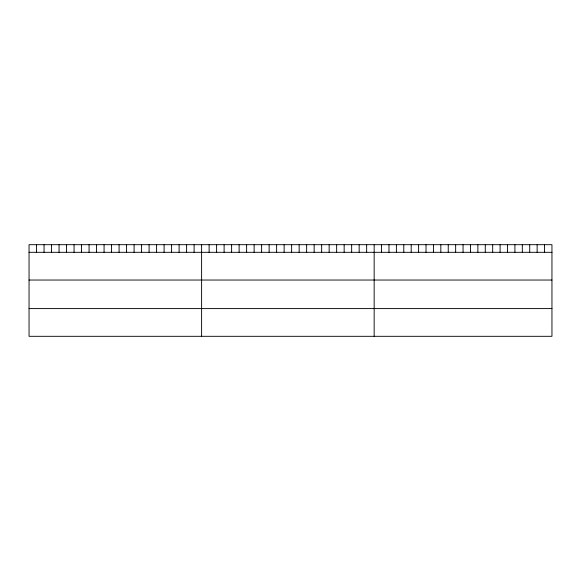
<?xml version="1.0" encoding="UTF-8"?>
<svg xmlns="http://www.w3.org/2000/svg" width="581" height="581" viewBox="0 0 581 581"><rect width="100%" height="100%" fill="white"/><g stroke="black" fill="none" stroke-linecap="round" stroke-linejoin="round"><path stroke-width="0.87" d="M551.95 252.314L551.95 336.312L29.05 336.312L29.05 244.688L551.95 244.688L551.95 252.314L29.05 252.314M29.05 280.035L551.95 280.035M29.05 308.591L551.95 308.591M544.542 244.688L544.542 252.314M537.135 244.688L537.135 252.314M529.727 244.688L529.727 252.314M522.319 244.688L522.319 252.314M514.911 244.688L514.911 252.314M507.503 244.688L507.503 252.314M500.096 244.688L500.096 252.314M492.688 244.688L492.688 252.314M485.28 244.688L485.28 252.314M477.872 244.688L477.872 252.314M470.465 244.688L470.465 252.314M463.057 244.688L463.057 252.314M455.649 244.688L455.649 252.314M448.242 244.688L448.242 252.314M440.834 244.688L440.834 252.314M433.426 244.688L433.426 252.314M426.018 244.688L426.018 252.314M418.61 244.688L418.61 252.314M411.203 244.688L411.203 252.314M403.795 244.688L403.795 252.314M396.387 244.688L396.387 252.314M388.979 244.688L388.979 252.314M381.572 244.688L381.572 252.314M374.164 244.688L374.164 336.312M366.662 244.688L366.662 252.314M359.16 244.688L359.16 252.314M351.658 244.688L351.658 252.314M344.155 244.688L344.155 252.314M336.653 244.688L336.653 252.314M329.151 244.688L329.151 252.314M321.649 244.688L321.649 252.314M314.147 244.688L314.147 252.314M306.645 244.688L306.645 252.314M299.142 244.688L299.142 252.314M291.64 244.688L291.64 252.314M284.131 244.688L284.131 252.314M276.629 244.688L276.629 252.314M269.126 244.688L269.126 252.314M261.624 244.688L261.624 252.314M254.122 244.688L254.122 252.314M246.62 244.688L246.62 252.314M239.118 244.688L239.118 252.314M231.616 244.688L231.616 252.314M224.113 244.688L224.113 252.314M216.611 244.688L216.611 252.314M209.109 244.688L209.109 252.314M201.607 244.688L201.607 336.312M194.105 244.688L194.105 252.314M186.603 244.688L186.603 252.314M179.101 244.688L179.101 252.314M171.598 244.688L171.598 252.314M164.096 244.688L164.096 252.314M156.594 244.688L156.594 252.314M149.092 244.688L149.092 252.314M141.59 244.688L141.59 252.314M134.088 244.688L134.088 252.314M126.585 244.688L126.585 252.314M119.083 244.688L119.083 252.314M111.574 244.688L111.574 252.314M104.072 244.688L104.072 252.314M96.569 244.688L96.569 252.314M89.067 244.688L89.067 252.314M81.565 244.688L81.565 252.314M74.063 244.688L74.063 252.314M66.561 244.688L66.561 252.314M59.059 244.688L59.059 252.314M51.556 244.688L51.556 252.314M44.054 244.688L44.054 252.314M36.552 244.688L36.552 252.314"/></g></svg>
